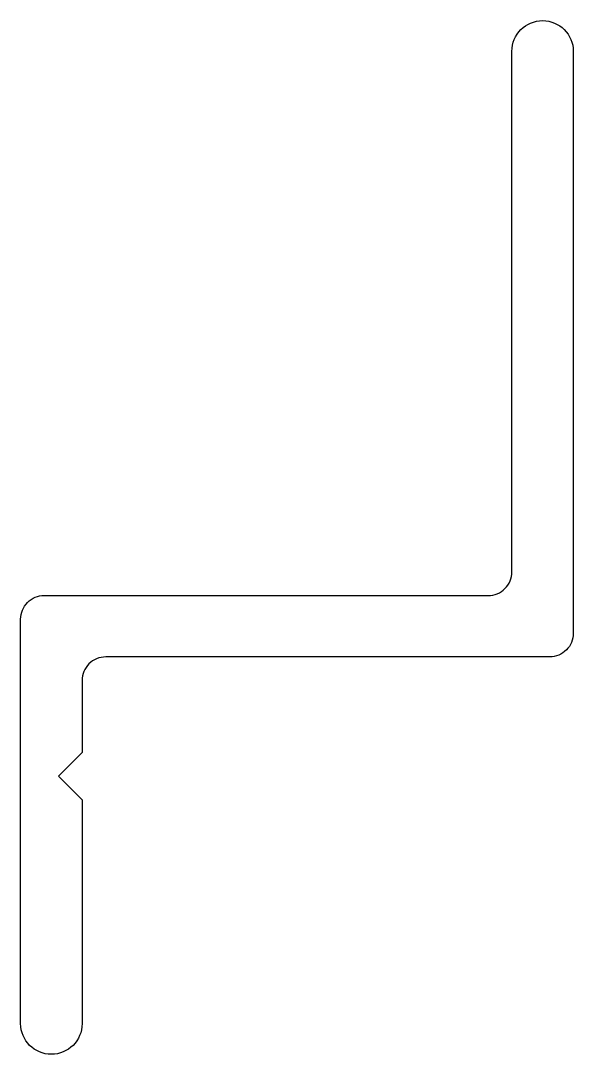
# Model space of a CAD drawing. Extents: x 145.7 to 157.4, y 208.7 to 230.5.
import ezdxf

# ---------------------------------------------------------------- set-up
doc = ezdxf.new("R2010")
doc.units = 0
doc.header["$LTSCALE"] = 15
doc.layers.get('0').update_dxf_attribs({"linetype": 'CONTINUOUS'})

msp = doc.modelspace()

# ---------------------------------------------------------------- linework, layer by layer
msp.add_lwpolyline([(145.741, 210.952), (145.741, 214.952), (145.741, 217.868, -0.414214), (146.241, 218.368), (155.641, 218.368, 0.414214), (156.141, 218.868), (156.141, 229.892, -1), (157.441, 229.892), (157.441, 217.568, -0.414214), (156.941, 217.068), (147.541, 217.068, 0.414214), (147.041, 216.568), (147.041, 215.042), (146.541, 214.542), (147.041, 214.042), (147.041, 209.302, -1), (145.741, 209.302)], format="xyb", close=True)

doc.saveas('drawing.dxf')
